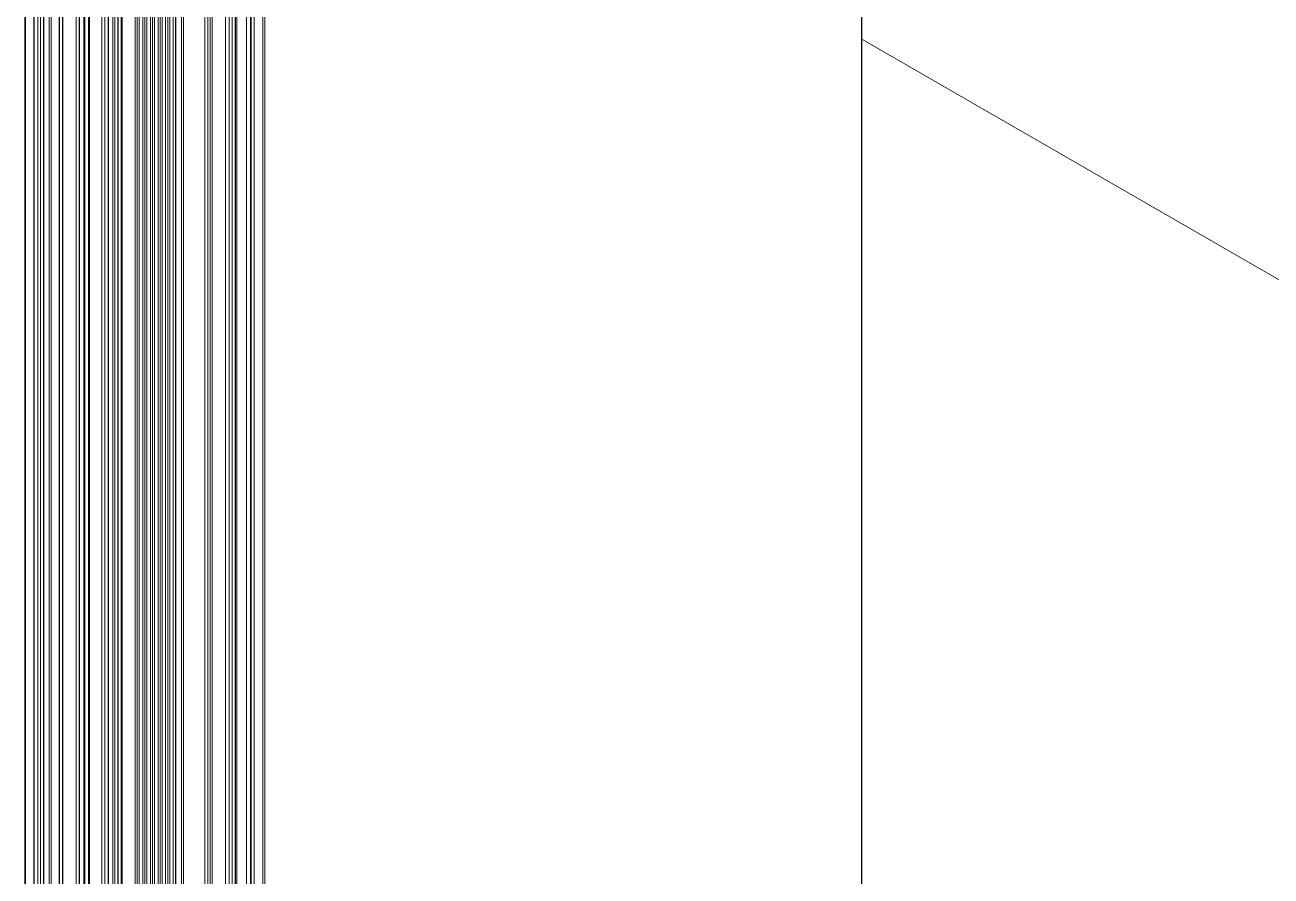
# Model space of a CAD drawing. Header units: millimetres. Extents: x 39 to 459, y 26 to 647.
# Drawn here: x 148.081 to 150.841, y 244.14 to 246.026 of the extents above; entities that cross this region are included whole.
import ezdxf

# ---------------------------------------------------------------- set-up
doc = ezdxf.new("R2010")
doc.units = ezdxf.units.MM
doc.layers.add('ANTET', color=7, linetype='Continuous')

# ---------------------------------------------------------------- blocks, each defined once
blk = doc.blocks.new('Kayıt Montajı')
at = {"color": 7, "linetype": 'Continuous', "lineweight": 15}
for p, q in [((11283.6509, 2129.5362), (11283.6509, 2114.1521)), ((11283.693, 2114.1278), (11283.693, 2129.5252)), ((11283.7264, 2129.4937), (11283.7264, 2114.1085)), ((11283.9841, 2129.3691), (11283.9841, 2113.9598)), ((11283.7708, 2129.3446), (11283.7708, 2114.0829)), ((11283.8213, 2129.3536), (11283.8213, 2114.0537)), ((11283.8281, 2129.3575), (11283.8281, 2114.0498)), ((11283.9332, 2129.3397), (11283.9332, 2113.9891)), ((11283.9502, 2129.3495), (11283.9502, 2113.9793)), ((11283.9671, 2129.3593), (11283.9671, 2113.9696)), ((11284.0495, 2129.3544), (11284.0495, 2113.922)), ((11284.0559, 2129.3507), (11284.0559, 2113.9183)), ((11283.8355, 2129.3072), (11283.8355, 2114.0456)), ((11283.8574, 2114.0329), (11283.8574, 2129.3054)), ((11283.8993, 2129.3201), (11283.8993, 2114.0087)), ((11283.9162, 2129.3299), (11283.9162, 2113.9989)), ((11284.0611, 2129.3023), (11284.0611, 2113.9153)), ((11284.1172, 2113.8829), (11284.1172, 2129.2803)), ((11284.1206, 2129.3011), (11284.1206, 2113.881)), ((11284.1418, 2129.3011), (11284.1418, 2113.8687)), ((11284.1507, 2129.2488), (11284.1507, 2113.8636)), ((11285.5046, 2113.0502), (11285.5046, 2128.623)), ((11285.5046, 2128.2201), (11288.6403, 2126.41))]:
    blk.add_line(p, q, dxfattribs=at)
at = {"color": 8, "linetype": 'Continuous', "lineweight": 15}
for p, q in [((11283.6518, 2129.535), (11283.6518, 2114.1516)), ((11283.7048, 2129.5509), (11283.7048, 2114.121)), ((11283.7091, 2129.5509), (11283.7091, 2114.1185)), ((11283.6709, 2129.524), (11283.6709, 2114.1406)), ((11283.6711, 2129.5239), (11283.6711, 2114.1405)), ((11283.6793, 2129.5199), (11283.6793, 2114.1357)), ((11283.6853, 2129.5201), (11283.6853, 2114.1322)), ((11283.6921, 2129.524), (11283.6921, 2114.1283)), ((11283.7275, 2129.4921), (11283.7275, 2114.1079)), ((11283.7343, 2129.4873), (11283.7343, 2114.1039)), ((11283.7345, 2129.4872), (11283.7345, 2114.1038)), ((11283.7642, 2129.4701), (11283.7642, 2114.0867)), ((11283.9716, 2129.3665), (11283.9716, 2113.967)), ((11283.9796, 2129.3665), (11283.9796, 2113.9624)), ((11283.985, 2129.3747), (11283.985, 2113.9592)), ((11283.9976, 2129.3819), (11283.9976, 2113.952)), ((11284.0018, 2129.3819), (11284.0018, 2113.9495)), ((11283.7716, 2129.3433), (11283.7716, 2114.0824)), ((11283.7812, 2129.3378), (11283.7812, 2114.0769)), ((11283.7833, 2129.3373), (11283.7833, 2114.0757)), ((11283.7918, 2129.3373), (11283.7918, 2114.0708)), ((11283.7939, 2129.3378), (11283.7939, 2114.0695)), ((11283.9207, 2129.3371), (11283.9207, 2113.9963)), ((11283.9287, 2129.3371), (11283.9287, 2113.9917)), ((11283.9377, 2129.3469), (11283.9377, 2113.9865)), ((11283.9457, 2129.3469), (11283.9457, 2113.9819)), ((11283.9547, 2129.3567), (11283.9547, 2113.9767)), ((11283.9626, 2129.3567), (11283.9626, 2113.9721)), ((11283.8363, 2129.306), (11283.8363, 2114.0451)), ((11283.8639, 2129.317), (11283.8639, 2114.0291)), ((11283.866, 2129.3175), (11283.866, 2114.0279)), ((11283.8948, 2129.3175), (11283.8948, 2114.0113)), ((11283.9038, 2129.3273), (11283.9038, 2114.0061)), ((11283.9117, 2129.3273), (11283.9117, 2114.0015)), ((11283.8459, 2129.3005), (11283.8459, 2114.0395)), ((11283.8501, 2129.3005), (11283.8501, 2114.0371)), ((11283.8565, 2129.3042), (11283.8565, 2114.0334)), ((11284.0654, 2129.2962), (11284.0654, 2113.9128)), ((11284.0951, 2129.279), (11284.0951, 2113.8957)), ((11284.0953, 2129.2789), (11284.0953, 2113.8955)), ((11284.1164, 2129.279), (11284.1164, 2113.8834)), ((11284.1035, 2129.275), (11284.1035, 2113.8908)), ((11284.1096, 2129.2751), (11284.1096, 2113.8873)), ((11284.1518, 2129.2471), (11284.1518, 2113.863)), ((11284.1586, 2129.2424), (11284.1586, 2113.859)), ((11284.1588, 2129.2423), (11284.1588, 2113.8589)), ((11284.1779, 2129.2313), (11284.1779, 2113.8479)), ((11284.1821, 2129.2313), (11284.1821, 2113.8454)), ((11285.5037, 2128.6224), (11285.5037, 2113.0507))]:
    blk.add_line(p, q, dxfattribs=at)

msp = doc.modelspace()

# ---------------------------------------------------------------- block references
at = {"layer": 'ANTET', "color": 0}
msp.add_blockref('Kayıt Montajı', (-11135.5698, -1882.2259), dxfattribs=at)

doc.saveas('drawing.dxf')
